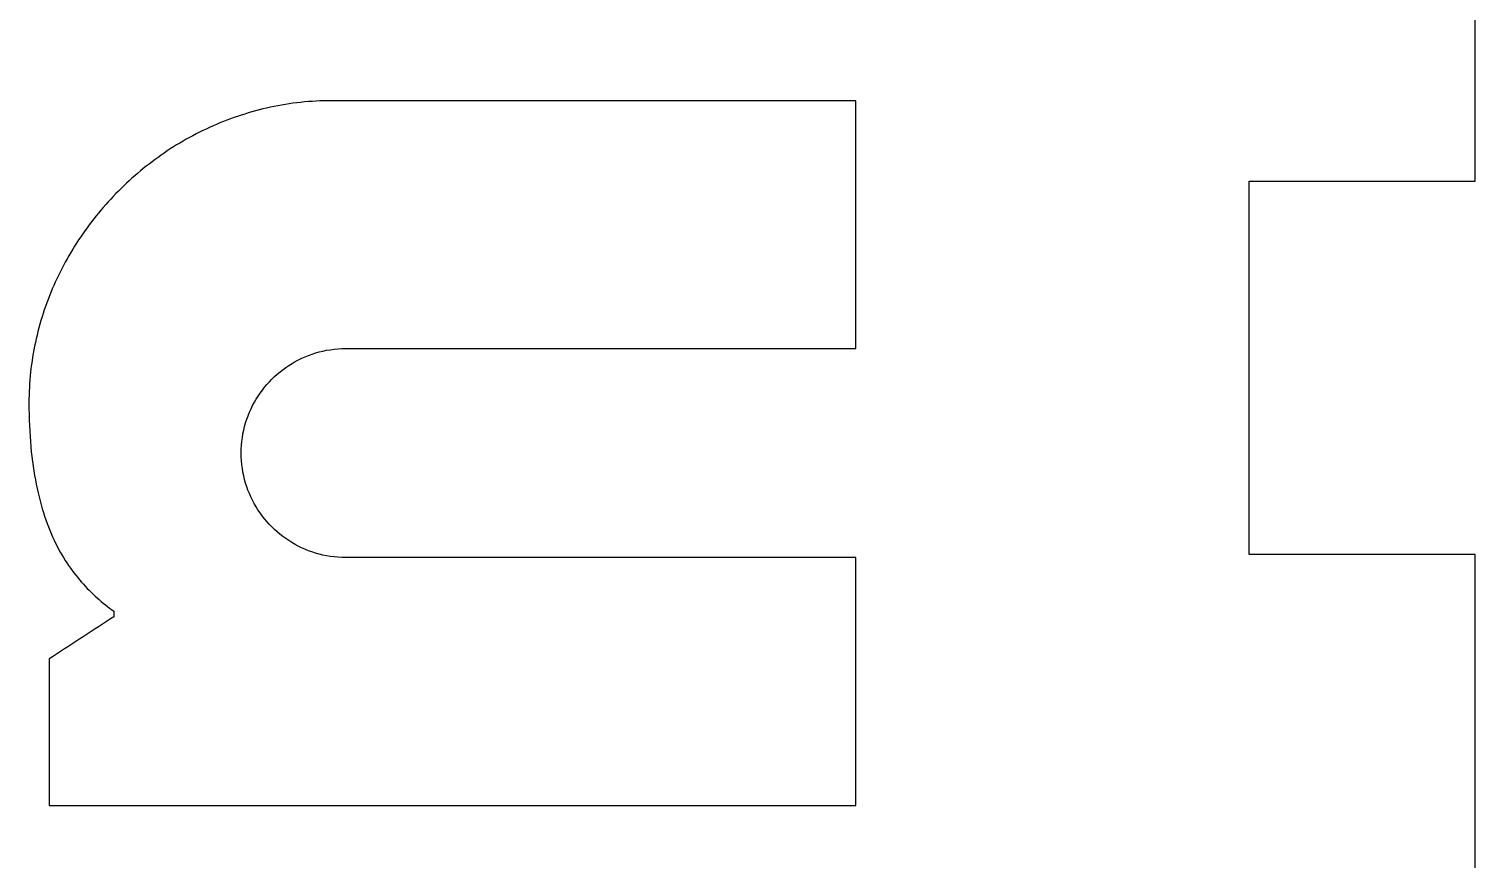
# Model space of a CAD drawing. Extents: x 10 to 860, y -140 to 140.
# Drawn here: x 31.59 to 70, y 66.35 to 88.41 of the extents above; entities that cross this region are included whole.
import ezdxf

# ---------------------------------------------------------------- set-up
doc = ezdxf.new("R2010")
doc.units = 0

# ---------------------------------------------------------------- blocks, each defined once
blk = doc.blocks.new('SHAPE2DVIEW004')
at = {"layer": 'Views', "color": 0}
for p, q in [((70, 84.37), (70, 94.296)), ((64, 74.444), (64, 84.37)), ((64, 84.37), (70, 84.37)), ((70, 74.444), (64, 74.444)), ((70, 64.519), (70, 74.444))]:
    blk.add_line(p, q, dxfattribs=at)
blk = doc.blocks.new('SHAPE2DVIEW006')
at = {"layer": 'Views', "color": 0}
for points in [[(39.63, 86.505), (39.526, 86.505), (39.422, 86.503), (39.318, 86.499), (39.215, 86.494), (39.112, 86.488), (39.009, 86.48), (38.907, 86.471), (38.805, 86.461), (38.703, 86.449), (38.601, 86.437), (38.5, 86.422), (38.4, 86.407), (38.299, 86.39), (38.199, 86.372), (38.1, 86.352), (38.001, 86.332), (37.902, 86.31), (37.804, 86.286), (37.706, 86.262), (37.609, 86.236), (37.512, 86.209), (37.415, 86.181), (37.319, 86.152), (37.224, 86.122), (37.129, 86.09), (37.034, 86.057), (36.94, 86.023), (36.847, 85.988), (36.754, 85.952), (36.661, 85.914), (36.569, 85.876), (36.478, 85.836), (36.387, 85.795), (36.297, 85.753), (36.207, 85.71), (36.118, 85.666), (36.029, 85.621), (35.941, 85.575), (35.854, 85.528), (35.767, 85.48), (35.681, 85.431), (35.596, 85.38), (35.511, 85.329), (35.427, 85.277), (35.343, 85.223), (35.261, 85.169), (35.179, 85.114), (35.097, 85.058), (35.016, 85), (34.936, 84.942), (34.857, 84.883), (34.778, 84.823), (34.701, 84.762), (34.623, 84.701), (34.547, 84.638), (34.471, 84.574), (34.397, 84.51), (34.323, 84.444), (34.249, 84.378), (34.177, 84.311), (34.105, 84.243), (34.034, 84.175), (33.964, 84.105), (33.895, 84.035), (33.826, 83.964), (33.759, 83.892), (33.692, 83.819), (33.626, 83.745), (33.561, 83.671), (33.497, 83.596), (33.434, 83.52), (33.372, 83.444), (33.311, 83.366), (33.25, 83.288), (33.191, 83.21), (33.132, 83.13), (33.074, 83.05), (33.018, 82.97), (32.962, 82.888), (32.907, 82.806), (32.853, 82.723), (32.8, 82.64), (32.749, 82.556), (32.698, 82.471), (32.648, 82.386), (32.599, 82.3), (32.551, 82.214), (32.505, 82.127), (32.459, 82.039), (32.414, 81.951), (32.371, 81.862), (32.328, 81.773), (32.287, 81.683), (32.247, 81.593), (32.208, 81.502), (32.17, 81.411), (32.133, 81.319), (32.097, 81.226), (32.062, 81.134), (32.029, 81.04), (31.996, 80.946), (31.965, 80.852), (31.935, 80.758), (31.906, 80.662), (31.878, 80.567), (31.852, 80.471), (31.827, 80.375), (31.802, 80.278), (31.78, 80.181), (31.758, 80.083), (31.738, 79.985), (31.719, 79.887), (31.701, 79.788), (31.684, 79.689), (31.669, 79.59), (31.655, 79.491), (31.642, 79.391), (31.631, 79.29), (31.62, 79.19), (31.612, 79.089), (31.604, 78.988), (31.598, 78.887), (31.593, 78.785), (31.59, 78.683), (31.588, 78.581), (31.587, 78.479)], [(39.63, 86.505), (39.526, 86.505), (39.422, 86.503), (39.318, 86.499), (39.215, 86.494), (39.112, 86.488), (39.009, 86.48), (38.907, 86.471), (38.805, 86.461), (38.703, 86.449), (38.601, 86.437), (38.5, 86.422), (38.4, 86.407), (38.299, 86.39), (38.199, 86.372), (38.1, 86.352), (38.001, 86.332), (37.902, 86.31), (37.804, 86.286), (37.706, 86.262), (37.609, 86.236), (37.512, 86.209), (37.415, 86.181), (37.319, 86.152), (37.224, 86.122), (37.129, 86.09), (37.034, 86.057), (36.94, 86.023), (36.847, 85.988), (36.754, 85.952), (36.661, 85.914), (36.569, 85.876), (36.478, 85.836), (36.387, 85.795), (36.297, 85.753), (36.207, 85.71), (36.118, 85.666), (36.029, 85.621), (35.941, 85.575), (35.854, 85.528), (35.767, 85.48), (35.681, 85.431), (35.596, 85.38), (35.511, 85.329), (35.427, 85.277), (35.343, 85.223), (35.261, 85.169), (35.179, 85.114), (35.097, 85.058), (35.016, 85), (34.936, 84.942), (34.857, 84.883), (34.778, 84.823), (34.701, 84.762), (34.623, 84.701), (34.547, 84.638), (34.471, 84.574), (34.397, 84.51), (34.323, 84.444), (34.249, 84.378), (34.177, 84.311), (34.105, 84.243), (34.034, 84.175), (33.964, 84.105), (33.895, 84.035), (33.826, 83.964), (33.759, 83.892), (33.692, 83.819), (33.626, 83.745), (33.561, 83.671), (33.497, 83.596), (33.434, 83.52), (33.372, 83.444), (33.311, 83.366), (33.25, 83.288), (33.191, 83.21), (33.132, 83.13), (33.074, 83.05), (33.018, 82.97), (32.962, 82.888), (32.907, 82.806), (32.853, 82.723), (32.8, 82.64), (32.749, 82.556), (32.698, 82.471), (32.648, 82.386), (32.599, 82.3), (32.551, 82.214), (32.505, 82.127), (32.459, 82.039), (32.414, 81.951), (32.371, 81.862), (32.328, 81.773), (32.287, 81.683), (32.247, 81.593), (32.208, 81.502), (32.17, 81.411), (32.133, 81.319), (32.097, 81.226), (32.062, 81.134), (32.029, 81.04), (31.996, 80.946), (31.965, 80.852), (31.935, 80.758), (31.906, 80.662), (31.878, 80.567), (31.852, 80.471), (31.827, 80.375), (31.802, 80.278), (31.78, 80.181), (31.758, 80.083), (31.738, 79.985), (31.719, 79.887), (31.701, 79.788), (31.684, 79.689), (31.669, 79.59), (31.655, 79.491), (31.642, 79.391), (31.631, 79.29), (31.62, 79.19), (31.612, 79.089), (31.604, 78.988), (31.598, 78.887), (31.593, 78.785), (31.59, 78.683), (31.588, 78.581), (31.587, 78.479)], [(53.55, 86.505), (53.45, 86.505), (53.351, 86.505), (53.251, 86.505), (53.152, 86.505), (53.052, 86.505), (52.953, 86.505), (52.854, 86.505), (52.754, 86.505), (52.655, 86.505), (52.555, 86.505), (52.456, 86.505), (52.357, 86.505), (52.257, 86.505), (52.158, 86.505), (52.058, 86.505), (51.959, 86.505), (51.859, 86.505), (51.76, 86.505), (51.661, 86.505), (51.561, 86.505), (51.462, 86.505), (51.362, 86.505), (51.263, 86.505), (51.163, 86.505), (51.064, 86.505), (50.965, 86.505), (50.865, 86.505), (50.766, 86.505), (50.666, 86.505), (50.567, 86.505), (50.467, 86.505), (50.368, 86.505), (50.269, 86.505), (50.169, 86.505), (50.07, 86.505), (49.97, 86.505), (49.871, 86.505), (49.772, 86.505), (49.672, 86.505), (49.573, 86.505), (49.473, 86.505), (49.374, 86.505), (49.274, 86.505), (49.175, 86.505), (49.076, 86.505), (48.976, 86.505), (48.877, 86.505), (48.777, 86.505), (48.678, 86.505), (48.578, 86.505), (48.479, 86.505), (48.38, 86.505), (48.28, 86.505), (48.181, 86.505), (48.081, 86.505), (47.982, 86.505), (47.882, 86.505), (47.783, 86.505), (47.684, 86.505), (47.584, 86.505), (47.485, 86.505), (47.385, 86.505), (47.286, 86.505), (47.187, 86.505), (47.087, 86.505), (46.988, 86.505), (46.888, 86.505), (46.789, 86.505), (46.689, 86.505), (46.59, 86.505), (46.491, 86.505), (46.391, 86.505), (46.292, 86.505), (46.192, 86.505), (46.093, 86.505), (45.993, 86.505), (45.894, 86.505), (45.795, 86.505), (45.695, 86.505), (45.596, 86.505), (45.496, 86.505), (45.397, 86.505), (45.298, 86.505), (45.198, 86.505), (45.099, 86.505), (44.999, 86.505), (44.9, 86.505), (44.8, 86.505), (44.701, 86.505), (44.602, 86.505), (44.502, 86.505), (44.403, 86.505), (44.303, 86.505), (44.204, 86.505), (44.104, 86.505), (44.005, 86.505), (43.906, 86.505), (43.806, 86.505), (43.707, 86.505), (43.607, 86.505), (43.508, 86.505), (43.408, 86.505), (43.309, 86.505), (43.21, 86.505), (43.11, 86.505), (43.011, 86.505), (42.911, 86.505), (42.812, 86.505), (42.713, 86.505), (42.613, 86.505), (42.514, 86.505), (42.414, 86.505), (42.315, 86.505), (42.215, 86.505), (42.116, 86.505), (42.017, 86.505), (41.917, 86.505), (41.818, 86.505), (41.718, 86.505), (41.619, 86.505), (41.519, 86.505), (41.42, 86.505), (41.321, 86.505), (41.221, 86.505), (41.122, 86.505), (41.022, 86.505), (40.923, 86.505), (40.823, 86.505), (40.724, 86.505), (40.625, 86.505), (40.525, 86.505), (40.426, 86.505), (40.326, 86.505), (40.227, 86.505), (40.128, 86.505), (40.028, 86.505), (39.929, 86.505), (39.829, 86.505), (39.73, 86.505), (39.63, 86.505)], [(53.55, 86.505), (53.45, 86.505), (53.351, 86.505), (53.251, 86.505), (53.152, 86.505), (53.052, 86.505), (52.953, 86.505), (52.854, 86.505), (52.754, 86.505), (52.655, 86.505), (52.555, 86.505), (52.456, 86.505), (52.357, 86.505), (52.257, 86.505), (52.158, 86.505), (52.058, 86.505), (51.959, 86.505), (51.859, 86.505), (51.76, 86.505), (51.661, 86.505), (51.561, 86.505), (51.462, 86.505), (51.362, 86.505), (51.263, 86.505), (51.163, 86.505), (51.064, 86.505), (50.965, 86.505), (50.865, 86.505), (50.766, 86.505), (50.666, 86.505), (50.567, 86.505), (50.467, 86.505), (50.368, 86.505), (50.269, 86.505), (50.169, 86.505), (50.07, 86.505), (49.97, 86.505), (49.871, 86.505), (49.772, 86.505), (49.672, 86.505), (49.573, 86.505), (49.473, 86.505), (49.374, 86.505), (49.274, 86.505), (49.175, 86.505), (49.076, 86.505), (48.976, 86.505), (48.877, 86.505), (48.777, 86.505), (48.678, 86.505), (48.578, 86.505), (48.479, 86.505), (48.38, 86.505), (48.28, 86.505), (48.181, 86.505), (48.081, 86.505), (47.982, 86.505), (47.882, 86.505), (47.783, 86.505), (47.684, 86.505), (47.584, 86.505), (47.485, 86.505), (47.385, 86.505), (47.286, 86.505), (47.187, 86.505), (47.087, 86.505), (46.988, 86.505), (46.888, 86.505), (46.789, 86.505), (46.689, 86.505), (46.59, 86.505), (46.491, 86.505), (46.391, 86.505), (46.292, 86.505), (46.192, 86.505), (46.093, 86.505), (45.993, 86.505), (45.894, 86.505), (45.795, 86.505), (45.695, 86.505), (45.596, 86.505), (45.496, 86.505), (45.397, 86.505), (45.298, 86.505), (45.198, 86.505), (45.099, 86.505), (44.999, 86.505), (44.9, 86.505), (44.8, 86.505), (44.701, 86.505), (44.602, 86.505), (44.502, 86.505), (44.403, 86.505), (44.303, 86.505), (44.204, 86.505), (44.104, 86.505), (44.005, 86.505), (43.906, 86.505), (43.806, 86.505), (43.707, 86.505), (43.607, 86.505), (43.508, 86.505), (43.408, 86.505), (43.309, 86.505), (43.21, 86.505), (43.11, 86.505), (43.011, 86.505), (42.911, 86.505), (42.812, 86.505), (42.713, 86.505), (42.613, 86.505), (42.514, 86.505), (42.414, 86.505), (42.315, 86.505), (42.215, 86.505), (42.116, 86.505), (42.017, 86.505), (41.917, 86.505), (41.818, 86.505), (41.718, 86.505), (41.619, 86.505), (41.519, 86.505), (41.42, 86.505), (41.321, 86.505), (41.221, 86.505), (41.122, 86.505), (41.022, 86.505), (40.923, 86.505), (40.823, 86.505), (40.724, 86.505), (40.625, 86.505), (40.525, 86.505), (40.426, 86.505), (40.326, 86.505), (40.227, 86.505), (40.128, 86.505), (40.028, 86.505), (39.929, 86.505), (39.829, 86.505), (39.73, 86.505), (39.63, 86.505)], [(53.55, 79.918), (53.55, 80.018), (53.55, 80.118), (53.55, 80.218), (53.55, 80.317), (53.55, 80.417), (53.55, 80.517), (53.55, 80.617), (53.55, 80.717), (53.55, 80.817), (53.55, 80.916), (53.55, 81.016), (53.55, 81.116), (53.55, 81.216), (53.55, 81.316), (53.55, 81.415), (53.55, 81.515), (53.55, 81.615), (53.55, 81.715), (53.55, 81.815), (53.55, 81.914), (53.55, 82.014), (53.55, 82.114), (53.55, 82.214), (53.55, 82.314), (53.55, 82.413), (53.55, 82.513), (53.55, 82.613), (53.55, 82.713), (53.55, 82.813), (53.55, 82.912), (53.55, 83.012), (53.55, 83.112), (53.55, 83.212), (53.55, 83.312), (53.55, 83.411), (53.55, 83.511), (53.55, 83.611), (53.55, 83.711), (53.55, 83.811), (53.55, 83.91), (53.55, 84.01), (53.55, 84.11), (53.55, 84.21), (53.55, 84.31), (53.55, 84.409), (53.55, 84.509), (53.55, 84.609), (53.55, 84.709), (53.55, 84.809), (53.55, 84.908), (53.55, 85.008), (53.55, 85.108), (53.55, 85.208), (53.55, 85.308), (53.55, 85.407), (53.55, 85.507), (53.55, 85.607), (53.55, 85.707), (53.55, 85.807), (53.55, 85.907), (53.55, 86.006), (53.55, 86.106), (53.55, 86.206), (53.55, 86.306), (53.55, 86.406), (53.55, 86.505)], [(53.55, 79.918), (53.55, 80.018), (53.55, 80.118), (53.55, 80.218), (53.55, 80.317), (53.55, 80.417), (53.55, 80.517), (53.55, 80.617), (53.55, 80.717), (53.55, 80.817), (53.55, 80.916), (53.55, 81.016), (53.55, 81.116), (53.55, 81.216), (53.55, 81.316), (53.55, 81.415), (53.55, 81.515), (53.55, 81.615), (53.55, 81.715), (53.55, 81.815), (53.55, 81.914), (53.55, 82.014), (53.55, 82.114), (53.55, 82.214), (53.55, 82.314), (53.55, 82.413), (53.55, 82.513), (53.55, 82.613), (53.55, 82.713), (53.55, 82.813), (53.55, 82.912), (53.55, 83.012), (53.55, 83.112), (53.55, 83.212), (53.55, 83.312), (53.55, 83.411), (53.55, 83.511), (53.55, 83.611), (53.55, 83.711), (53.55, 83.811), (53.55, 83.91), (53.55, 84.01), (53.55, 84.11), (53.55, 84.21), (53.55, 84.31), (53.55, 84.409), (53.55, 84.509), (53.55, 84.609), (53.55, 84.709), (53.55, 84.809), (53.55, 84.908), (53.55, 85.008), (53.55, 85.108), (53.55, 85.208), (53.55, 85.308), (53.55, 85.407), (53.55, 85.507), (53.55, 85.607), (53.55, 85.707), (53.55, 85.807), (53.55, 85.907), (53.55, 86.006), (53.55, 86.106), (53.55, 86.206), (53.55, 86.306), (53.55, 86.406), (53.55, 86.505)], [(37.226, 77.141), (37.228, 77.246), (37.234, 77.349), (37.243, 77.452), (37.256, 77.553), (37.273, 77.653), (37.293, 77.752), (37.317, 77.85), (37.344, 77.946), (37.375, 78.041), (37.409, 78.134), (37.445, 78.225), (37.486, 78.315), (37.529, 78.403), (37.575, 78.49), (37.624, 78.574), (37.676, 78.657), (37.73, 78.737), (37.788, 78.816), (37.848, 78.892), (37.91, 78.966), (37.975, 79.038), (38.043, 79.108), (38.113, 79.175), (38.185, 79.24), (38.259, 79.302), (38.336, 79.361), (38.414, 79.418), (38.495, 79.473), (38.578, 79.524), (38.662, 79.573), (38.748, 79.619), (38.836, 79.661), (38.926, 79.701), (39.017, 79.738), (39.11, 79.771), (39.204, 79.801), (39.3, 79.828), (39.397, 79.852), (39.495, 79.872), (39.595, 79.888), (39.695, 79.901), (39.797, 79.911), (39.899, 79.916), (40.003, 79.918)], [(37.226, 77.141), (37.228, 77.246), (37.234, 77.349), (37.243, 77.452), (37.256, 77.553), (37.273, 77.653), (37.293, 77.752), (37.317, 77.85), (37.344, 77.946), (37.375, 78.041), (37.409, 78.134), (37.445, 78.225), (37.486, 78.315), (37.529, 78.403), (37.575, 78.49), (37.624, 78.574), (37.676, 78.657), (37.73, 78.737), (37.788, 78.816), (37.848, 78.892), (37.91, 78.966), (37.975, 79.038), (38.043, 79.108), (38.113, 79.175), (38.185, 79.24), (38.259, 79.302), (38.336, 79.361), (38.414, 79.418), (38.495, 79.473), (38.578, 79.524), (38.662, 79.573), (38.748, 79.619), (38.836, 79.661), (38.926, 79.701), (39.017, 79.738), (39.11, 79.771), (39.204, 79.801), (39.3, 79.828), (39.397, 79.852), (39.495, 79.872), (39.595, 79.888), (39.695, 79.901), (39.797, 79.911), (39.899, 79.916), (40.003, 79.918)], [(40.003, 79.918), (40.103, 79.918), (40.202, 79.918), (40.302, 79.918), (40.401, 79.918), (40.501, 79.918), (40.601, 79.918), (40.7, 79.918), (40.8, 79.918), (40.899, 79.918), (40.999, 79.918), (41.099, 79.918), (41.198, 79.918), (41.298, 79.918), (41.397, 79.918), (41.497, 79.918), (41.597, 79.918), (41.696, 79.918), (41.796, 79.918), (41.895, 79.918), (41.995, 79.918), (42.095, 79.918), (42.194, 79.918), (42.294, 79.918), (42.394, 79.918), (42.493, 79.918), (42.593, 79.918), (42.692, 79.918), (42.792, 79.918), (42.892, 79.918), (42.991, 79.918), (43.091, 79.918), (43.19, 79.918), (43.29, 79.918), (43.39, 79.918), (43.489, 79.918), (43.589, 79.918), (43.688, 79.918), (43.788, 79.918), (43.888, 79.918), (43.987, 79.918), (44.087, 79.918), (44.186, 79.918), (44.286, 79.918), (44.386, 79.918), (44.485, 79.918), (44.585, 79.918), (44.685, 79.918), (44.784, 79.918), (44.884, 79.918), (44.983, 79.918), (45.083, 79.918), (45.183, 79.918), (45.282, 79.918), (45.382, 79.918), (45.481, 79.918), (45.581, 79.918), (45.681, 79.918), (45.78, 79.918), (45.88, 79.918), (45.979, 79.918), (46.079, 79.918), (46.179, 79.918), (46.278, 79.918), (46.378, 79.918), (46.477, 79.918), (46.577, 79.918), (46.677, 79.918), (46.776, 79.918), (46.876, 79.918), (46.975, 79.918), (47.075, 79.918), (47.175, 79.918), (47.274, 79.918), (47.374, 79.918), (47.474, 79.918), (47.573, 79.918), (47.673, 79.918), (47.772, 79.918), (47.872, 79.918), (47.972, 79.918), (48.071, 79.918), (48.171, 79.918), (48.27, 79.918), (48.37, 79.918), (48.47, 79.918), (48.569, 79.918), (48.669, 79.918), (48.768, 79.918), (48.868, 79.918), (48.968, 79.918), (49.067, 79.918), (49.167, 79.918), (49.266, 79.918), (49.366, 79.918), (49.466, 79.918), (49.565, 79.918), (49.665, 79.918), (49.765, 79.918), (49.864, 79.918), (49.964, 79.918), (50.063, 79.918), (50.163, 79.918), (50.263, 79.918), (50.362, 79.918), (50.462, 79.918), (50.561, 79.918), (50.661, 79.918), (50.761, 79.918), (50.86, 79.918), (50.96, 79.918), (51.059, 79.918), (51.159, 79.918), (51.259, 79.918), (51.358, 79.918), (51.458, 79.918), (51.557, 79.918), (51.657, 79.918), (51.757, 79.918), (51.856, 79.918), (51.956, 79.918), (52.055, 79.918), (52.155, 79.918), (52.255, 79.918), (52.354, 79.918), (52.454, 79.918), (52.554, 79.918), (52.653, 79.918), (52.753, 79.918), (52.852, 79.918), (52.952, 79.918), (53.052, 79.918), (53.151, 79.918), (53.251, 79.918), (53.35, 79.918), (53.45, 79.918), (53.55, 79.918)], [(40.003, 79.918), (40.103, 79.918), (40.202, 79.918), (40.302, 79.918), (40.401, 79.918), (40.501, 79.918), (40.601, 79.918), (40.7, 79.918), (40.8, 79.918), (40.899, 79.918), (40.999, 79.918), (41.099, 79.918), (41.198, 79.918), (41.298, 79.918), (41.397, 79.918), (41.497, 79.918), (41.597, 79.918), (41.696, 79.918), (41.796, 79.918), (41.895, 79.918), (41.995, 79.918), (42.095, 79.918), (42.194, 79.918), (42.294, 79.918), (42.394, 79.918), (42.493, 79.918), (42.593, 79.918), (42.692, 79.918), (42.792, 79.918), (42.892, 79.918), (42.991, 79.918), (43.091, 79.918), (43.19, 79.918), (43.29, 79.918), (43.39, 79.918), (43.489, 79.918), (43.589, 79.918), (43.688, 79.918), (43.788, 79.918), (43.888, 79.918), (43.987, 79.918), (44.087, 79.918), (44.186, 79.918), (44.286, 79.918), (44.386, 79.918), (44.485, 79.918), (44.585, 79.918), (44.685, 79.918), (44.784, 79.918), (44.884, 79.918), (44.983, 79.918), (45.083, 79.918), (45.183, 79.918), (45.282, 79.918), (45.382, 79.918), (45.481, 79.918), (45.581, 79.918), (45.681, 79.918), (45.78, 79.918), (45.88, 79.918), (45.979, 79.918), (46.079, 79.918), (46.179, 79.918), (46.278, 79.918), (46.378, 79.918), (46.477, 79.918), (46.577, 79.918), (46.677, 79.918), (46.776, 79.918), (46.876, 79.918), (46.975, 79.918), (47.075, 79.918), (47.175, 79.918), (47.274, 79.918), (47.374, 79.918), (47.474, 79.918), (47.573, 79.918), (47.673, 79.918), (47.772, 79.918), (47.872, 79.918), (47.972, 79.918), (48.071, 79.918), (48.171, 79.918), (48.27, 79.918), (48.37, 79.918), (48.47, 79.918), (48.569, 79.918), (48.669, 79.918), (48.768, 79.918), (48.868, 79.918), (48.968, 79.918), (49.067, 79.918), (49.167, 79.918), (49.266, 79.918), (49.366, 79.918), (49.466, 79.918), (49.565, 79.918), (49.665, 79.918), (49.765, 79.918), (49.864, 79.918), (49.964, 79.918), (50.063, 79.918), (50.163, 79.918), (50.263, 79.918), (50.362, 79.918), (50.462, 79.918), (50.561, 79.918), (50.661, 79.918), (50.761, 79.918), (50.86, 79.918), (50.96, 79.918), (51.059, 79.918), (51.159, 79.918), (51.259, 79.918), (51.358, 79.918), (51.458, 79.918), (51.557, 79.918), (51.657, 79.918), (51.757, 79.918), (51.856, 79.918), (51.956, 79.918), (52.055, 79.918), (52.155, 79.918), (52.255, 79.918), (52.354, 79.918), (52.454, 79.918), (52.554, 79.918), (52.653, 79.918), (52.753, 79.918), (52.852, 79.918), (52.952, 79.918), (53.052, 79.918), (53.151, 79.918), (53.251, 79.918), (53.35, 79.918), (53.45, 79.918), (53.55, 79.918)], [(31.587, 78.479), (31.588, 78.323), (31.59, 78.17), (31.594, 78.02), (31.6, 77.873), (31.607, 77.728), (31.616, 77.586), (31.626, 77.447), (31.637, 77.311), (31.651, 77.177), (31.665, 77.046), (31.681, 76.917), (31.698, 76.791), (31.717, 76.667), (31.737, 76.546), (31.758, 76.427), (31.78, 76.311), (31.804, 76.197), (31.829, 76.085), (31.855, 75.976), (31.883, 75.869), (31.911, 75.764), (31.941, 75.661), (31.972, 75.561), (32.004, 75.462), (32.037, 75.366), (32.071, 75.272), (32.106, 75.18), (32.142, 75.09), (32.179, 75.002), (32.216, 74.915), (32.255, 74.831), (32.295, 74.749), (32.336, 74.668), (32.377, 74.589), (32.419, 74.512), (32.462, 74.437), (32.506, 74.363), (32.551, 74.291), (32.596, 74.221), (32.642, 74.152), (32.689, 74.085), (32.736, 74.02), (32.784, 73.956), (32.833, 73.893), (32.882, 73.832), (32.931, 73.772), (32.982, 73.714), (33.033, 73.657), (33.084, 73.602), (33.135, 73.547), (33.188, 73.494), (33.24, 73.442), (33.293, 73.391), (33.347, 73.342), (33.4, 73.293), (33.454, 73.246), (33.509, 73.2), (33.563, 73.154), (33.618, 73.11), (33.673, 73.067), (33.728, 73.024), (33.784, 72.982), (33.839, 72.942)], [(31.587, 78.479), (31.588, 78.323), (31.59, 78.17), (31.594, 78.02), (31.6, 77.873), (31.607, 77.728), (31.616, 77.586), (31.626, 77.447), (31.637, 77.311), (31.651, 77.177), (31.665, 77.046), (31.681, 76.917), (31.698, 76.791), (31.717, 76.667), (31.737, 76.546), (31.758, 76.427), (31.78, 76.311), (31.804, 76.197), (31.829, 76.085), (31.855, 75.976), (31.883, 75.869), (31.911, 75.764), (31.941, 75.661), (31.972, 75.561), (32.004, 75.462), (32.037, 75.366), (32.071, 75.272), (32.106, 75.18), (32.142, 75.09), (32.179, 75.002), (32.216, 74.915), (32.255, 74.831), (32.295, 74.749), (32.336, 74.668), (32.377, 74.589), (32.419, 74.512), (32.462, 74.437), (32.506, 74.363), (32.551, 74.291), (32.596, 74.221), (32.642, 74.152), (32.689, 74.085), (32.736, 74.02), (32.784, 73.956), (32.833, 73.893), (32.882, 73.832), (32.931, 73.772), (32.982, 73.714), (33.033, 73.657), (33.084, 73.602), (33.135, 73.547), (33.188, 73.494), (33.24, 73.442), (33.293, 73.391), (33.347, 73.342), (33.4, 73.293), (33.454, 73.246), (33.509, 73.2), (33.563, 73.154), (33.618, 73.11), (33.673, 73.067), (33.728, 73.024), (33.784, 72.982), (33.839, 72.942)], [(40.003, 74.364), (39.898, 74.366), (39.795, 74.372), (39.692, 74.381), (39.591, 74.394), (39.491, 74.411), (39.392, 74.432), (39.294, 74.455), (39.198, 74.483), (39.104, 74.513), (39.01, 74.547), (38.919, 74.584), (38.829, 74.624), (38.741, 74.667), (38.655, 74.713), (38.57, 74.762), (38.488, 74.814), (38.407, 74.869), (38.329, 74.926), (38.252, 74.986), (38.178, 75.049), (38.106, 75.114), (38.037, 75.181), (37.969, 75.251), (37.905, 75.323), (37.842, 75.398), (37.783, 75.474), (37.726, 75.553), (37.671, 75.633), (37.62, 75.716), (37.571, 75.8), (37.526, 75.887), (37.483, 75.975), (37.443, 76.064), (37.406, 76.156), (37.373, 76.248), (37.343, 76.343), (37.316, 76.438), (37.292, 76.535), (37.272, 76.634), (37.256, 76.733), (37.243, 76.834), (37.233, 76.935), (37.228, 77.038), (37.226, 77.141)], [(40.003, 74.364), (39.898, 74.366), (39.795, 74.372), (39.692, 74.381), (39.591, 74.394), (39.491, 74.411), (39.392, 74.432), (39.294, 74.455), (39.198, 74.483), (39.104, 74.513), (39.01, 74.547), (38.919, 74.584), (38.829, 74.624), (38.741, 74.667), (38.655, 74.713), (38.57, 74.762), (38.488, 74.814), (38.407, 74.869), (38.329, 74.926), (38.252, 74.986), (38.178, 75.049), (38.106, 75.114), (38.037, 75.181), (37.969, 75.251), (37.905, 75.323), (37.842, 75.398), (37.783, 75.474), (37.726, 75.553), (37.671, 75.633), (37.62, 75.716), (37.571, 75.8), (37.526, 75.887), (37.483, 75.975), (37.443, 76.064), (37.406, 76.156), (37.373, 76.248), (37.343, 76.343), (37.316, 76.438), (37.292, 76.535), (37.272, 76.634), (37.256, 76.733), (37.243, 76.834), (37.233, 76.935), (37.228, 77.038), (37.226, 77.141)], [(53.55, 74.364), (53.45, 74.364), (53.35, 74.364), (53.251, 74.364), (53.151, 74.364), (53.052, 74.364), (52.952, 74.364), (52.852, 74.364), (52.753, 74.364), (52.653, 74.364), (52.554, 74.364), (52.454, 74.364), (52.354, 74.364), (52.255, 74.364), (52.155, 74.364), (52.055, 74.364), (51.956, 74.364), (51.856, 74.364), (51.757, 74.364), (51.657, 74.364), (51.557, 74.364), (51.458, 74.364), (51.358, 74.364), (51.259, 74.364), (51.159, 74.364), (51.059, 74.364), (50.96, 74.364), (50.86, 74.364), (50.761, 74.364), (50.661, 74.364), (50.561, 74.364), (50.462, 74.364), (50.362, 74.364), (50.263, 74.364), (50.163, 74.364), (50.063, 74.364), (49.964, 74.364), (49.864, 74.364), (49.765, 74.364), (49.665, 74.364), (49.565, 74.364), (49.466, 74.364), (49.366, 74.364), (49.266, 74.364), (49.167, 74.364), (49.067, 74.364), (48.968, 74.364), (48.868, 74.364), (48.768, 74.364), (48.669, 74.364), (48.569, 74.364), (48.47, 74.364), (48.37, 74.364), (48.27, 74.364), (48.171, 74.364), (48.071, 74.364), (47.972, 74.364), (47.872, 74.364), (47.772, 74.364), (47.673, 74.364), (47.573, 74.364), (47.474, 74.364), (47.374, 74.364), (47.274, 74.364), (47.175, 74.364), (47.075, 74.364), (46.975, 74.364), (46.876, 74.364), (46.776, 74.364), (46.677, 74.364), (46.577, 74.364), (46.477, 74.364), (46.378, 74.364), (46.278, 74.364), (46.179, 74.364), (46.079, 74.364), (45.979, 74.364), (45.88, 74.364), (45.78, 74.364), (45.681, 74.364), (45.581, 74.364), (45.481, 74.364), (45.382, 74.364), (45.282, 74.364), (45.183, 74.364), (45.083, 74.364), (44.983, 74.364), (44.884, 74.364), (44.784, 74.364), (44.685, 74.364), (44.585, 74.364), (44.485, 74.364), (44.386, 74.364), (44.286, 74.364), (44.186, 74.364), (44.087, 74.364), (43.987, 74.364), (43.888, 74.364), (43.788, 74.364), (43.688, 74.364), (43.589, 74.364), (43.489, 74.364), (43.39, 74.364), (43.29, 74.364), (43.19, 74.364), (43.091, 74.364), (42.991, 74.364), (42.892, 74.364), (42.792, 74.364), (42.692, 74.364), (42.593, 74.364), (42.493, 74.364), (42.394, 74.364), (42.294, 74.364), (42.194, 74.364), (42.095, 74.364), (41.995, 74.364), (41.895, 74.364), (41.796, 74.364), (41.696, 74.364), (41.597, 74.364), (41.497, 74.364), (41.397, 74.364), (41.298, 74.364), (41.198, 74.364), (41.099, 74.364), (40.999, 74.364), (40.899, 74.364), (40.8, 74.364), (40.7, 74.364), (40.601, 74.364), (40.501, 74.364), (40.401, 74.364), (40.302, 74.364), (40.202, 74.364), (40.103, 74.364), (40.003, 74.364)], [(53.55, 74.364), (53.45, 74.364), (53.35, 74.364), (53.251, 74.364), (53.151, 74.364), (53.052, 74.364), (52.952, 74.364), (52.852, 74.364), (52.753, 74.364), (52.653, 74.364), (52.554, 74.364), (52.454, 74.364), (52.354, 74.364), (52.255, 74.364), (52.155, 74.364), (52.055, 74.364), (51.956, 74.364), (51.856, 74.364), (51.757, 74.364), (51.657, 74.364), (51.557, 74.364), (51.458, 74.364), (51.358, 74.364), (51.259, 74.364), (51.159, 74.364), (51.059, 74.364), (50.96, 74.364), (50.86, 74.364), (50.761, 74.364), (50.661, 74.364), (50.561, 74.364), (50.462, 74.364), (50.362, 74.364), (50.263, 74.364), (50.163, 74.364), (50.063, 74.364), (49.964, 74.364), (49.864, 74.364), (49.765, 74.364), (49.665, 74.364), (49.565, 74.364), (49.466, 74.364), (49.366, 74.364), (49.266, 74.364), (49.167, 74.364), (49.067, 74.364), (48.968, 74.364), (48.868, 74.364), (48.768, 74.364), (48.669, 74.364), (48.569, 74.364), (48.47, 74.364), (48.37, 74.364), (48.27, 74.364), (48.171, 74.364), (48.071, 74.364), (47.972, 74.364), (47.872, 74.364), (47.772, 74.364), (47.673, 74.364), (47.573, 74.364), (47.474, 74.364), (47.374, 74.364), (47.274, 74.364), (47.175, 74.364), (47.075, 74.364), (46.975, 74.364), (46.876, 74.364), (46.776, 74.364), (46.677, 74.364), (46.577, 74.364), (46.477, 74.364), (46.378, 74.364), (46.278, 74.364), (46.179, 74.364), (46.079, 74.364), (45.979, 74.364), (45.88, 74.364), (45.78, 74.364), (45.681, 74.364), (45.581, 74.364), (45.481, 74.364), (45.382, 74.364), (45.282, 74.364), (45.183, 74.364), (45.083, 74.364), (44.983, 74.364), (44.884, 74.364), (44.784, 74.364), (44.685, 74.364), (44.585, 74.364), (44.485, 74.364), (44.386, 74.364), (44.286, 74.364), (44.186, 74.364), (44.087, 74.364), (43.987, 74.364), (43.888, 74.364), (43.788, 74.364), (43.688, 74.364), (43.589, 74.364), (43.489, 74.364), (43.39, 74.364), (43.29, 74.364), (43.19, 74.364), (43.091, 74.364), (42.991, 74.364), (42.892, 74.364), (42.792, 74.364), (42.692, 74.364), (42.593, 74.364), (42.493, 74.364), (42.394, 74.364), (42.294, 74.364), (42.194, 74.364), (42.095, 74.364), (41.995, 74.364), (41.895, 74.364), (41.796, 74.364), (41.696, 74.364), (41.597, 74.364), (41.497, 74.364), (41.397, 74.364), (41.298, 74.364), (41.198, 74.364), (41.099, 74.364), (40.999, 74.364), (40.899, 74.364), (40.8, 74.364), (40.7, 74.364), (40.601, 74.364), (40.501, 74.364), (40.401, 74.364), (40.302, 74.364), (40.202, 74.364), (40.103, 74.364), (40.003, 74.364)], [(53.55, 67.777), (53.55, 67.877), (53.55, 67.977), (53.55, 68.076), (53.55, 68.176), (53.55, 68.276), (53.55, 68.376), (53.55, 68.476), (53.55, 68.575), (53.55, 68.675), (53.55, 68.775), (53.55, 68.875), (53.55, 68.975), (53.55, 69.075), (53.55, 69.174), (53.55, 69.274), (53.55, 69.374), (53.55, 69.474), (53.55, 69.574), (53.55, 69.673), (53.55, 69.773), (53.55, 69.873), (53.55, 69.973), (53.55, 70.073), (53.55, 70.172), (53.55, 70.272), (53.55, 70.372), (53.55, 70.472), (53.55, 70.572), (53.55, 70.671), (53.55, 70.771), (53.55, 70.871), (53.55, 70.971), (53.55, 71.071), (53.55, 71.17), (53.55, 71.27), (53.55, 71.37), (53.55, 71.47), (53.55, 71.57), (53.55, 71.669), (53.55, 71.769), (53.55, 71.869), (53.55, 71.969), (53.55, 72.069), (53.55, 72.168), (53.55, 72.268), (53.55, 72.368), (53.55, 72.468), (53.55, 72.568), (53.55, 72.667), (53.55, 72.767), (53.55, 72.867), (53.55, 72.967), (53.55, 73.067), (53.55, 73.166), (53.55, 73.266), (53.55, 73.366), (53.55, 73.466), (53.55, 73.566), (53.55, 73.666), (53.55, 73.765), (53.55, 73.865), (53.55, 73.965), (53.55, 74.065), (53.55, 74.165), (53.55, 74.264), (53.55, 74.364)], [(53.55, 67.777), (53.55, 67.877), (53.55, 67.977), (53.55, 68.076), (53.55, 68.176), (53.55, 68.276), (53.55, 68.376), (53.55, 68.476), (53.55, 68.575), (53.55, 68.675), (53.55, 68.775), (53.55, 68.875), (53.55, 68.975), (53.55, 69.075), (53.55, 69.174), (53.55, 69.274), (53.55, 69.374), (53.55, 69.474), (53.55, 69.574), (53.55, 69.673), (53.55, 69.773), (53.55, 69.873), (53.55, 69.973), (53.55, 70.073), (53.55, 70.172), (53.55, 70.272), (53.55, 70.372), (53.55, 70.472), (53.55, 70.572), (53.55, 70.671), (53.55, 70.771), (53.55, 70.871), (53.55, 70.971), (53.55, 71.071), (53.55, 71.17), (53.55, 71.27), (53.55, 71.37), (53.55, 71.47), (53.55, 71.57), (53.55, 71.669), (53.55, 71.769), (53.55, 71.869), (53.55, 71.969), (53.55, 72.069), (53.55, 72.168), (53.55, 72.268), (53.55, 72.368), (53.55, 72.468), (53.55, 72.568), (53.55, 72.667), (53.55, 72.767), (53.55, 72.867), (53.55, 72.967), (53.55, 73.067), (53.55, 73.166), (53.55, 73.266), (53.55, 73.366), (53.55, 73.466), (53.55, 73.566), (53.55, 73.666), (53.55, 73.765), (53.55, 73.865), (53.55, 73.965), (53.55, 74.065), (53.55, 74.165), (53.55, 74.264), (53.55, 74.364)], [(33.839, 72.789), (33.758, 72.736), (33.676, 72.683), (33.595, 72.63), (33.513, 72.576), (33.432, 72.523), (33.351, 72.47), (33.269, 72.417), (33.188, 72.364), (33.106, 72.31), (33.025, 72.257), (32.943, 72.204), (32.862, 72.151), (32.78, 72.097), (32.699, 72.044), (32.618, 71.991), (32.536, 71.938), (32.455, 71.885), (32.373, 71.831), (32.292, 71.778), (32.21, 71.725), (32.129, 71.672)], [(33.839, 72.789), (33.758, 72.736), (33.676, 72.683), (33.595, 72.63), (33.513, 72.576), (33.432, 72.523), (33.351, 72.47), (33.269, 72.417), (33.188, 72.364), (33.106, 72.31), (33.025, 72.257), (32.943, 72.204), (32.862, 72.151), (32.78, 72.097), (32.699, 72.044), (32.618, 71.991), (32.536, 71.938), (32.455, 71.885), (32.373, 71.831), (32.292, 71.778), (32.21, 71.725), (32.129, 71.672)], [(33.839, 72.942), (33.839, 72.866), (33.839, 72.789)], [(33.839, 72.942), (33.839, 72.866), (33.839, 72.789)], [(32.129, 71.672), (32.129, 71.572), (32.129, 71.472), (32.129, 71.372), (32.129, 71.272), (32.129, 71.172), (32.129, 71.073), (32.129, 70.973), (32.129, 70.873), (32.129, 70.773), (32.129, 70.673), (32.129, 70.573), (32.129, 70.473), (32.129, 70.374), (32.129, 70.274), (32.129, 70.174), (32.129, 70.074), (32.129, 69.974), (32.129, 69.874), (32.129, 69.774), (32.129, 69.674), (32.129, 69.575), (32.129, 69.475), (32.129, 69.375), (32.129, 69.275), (32.129, 69.175), (32.129, 69.075), (32.129, 68.975), (32.129, 68.876), (32.129, 68.776), (32.129, 68.676), (32.129, 68.576), (32.129, 68.476), (32.129, 68.376), (32.129, 68.276), (32.129, 68.177), (32.129, 68.077), (32.129, 67.977), (32.129, 67.877), (32.129, 67.777)], [(32.129, 71.672), (32.129, 71.572), (32.129, 71.472), (32.129, 71.372), (32.129, 71.272), (32.129, 71.172), (32.129, 71.073), (32.129, 70.973), (32.129, 70.873), (32.129, 70.773), (32.129, 70.673), (32.129, 70.573), (32.129, 70.473), (32.129, 70.374), (32.129, 70.274), (32.129, 70.174), (32.129, 70.074), (32.129, 69.974), (32.129, 69.874), (32.129, 69.774), (32.129, 69.674), (32.129, 69.575), (32.129, 69.475), (32.129, 69.375), (32.129, 69.275), (32.129, 69.175), (32.129, 69.075), (32.129, 68.975), (32.129, 68.876), (32.129, 68.776), (32.129, 68.676), (32.129, 68.576), (32.129, 68.476), (32.129, 68.376), (32.129, 68.276), (32.129, 68.177), (32.129, 68.077), (32.129, 67.977), (32.129, 67.877), (32.129, 67.777)], [(32.129, 67.777), (32.229, 67.777), (32.328, 67.777), (32.428, 67.777), (32.527, 67.777), (32.627, 67.777), (32.727, 67.777), (32.826, 67.777), (32.926, 67.777), (33.026, 67.777), (33.125, 67.777), (33.225, 67.777), (33.325, 67.777), (33.424, 67.777), (33.524, 67.777), (33.623, 67.777), (33.723, 67.777), (33.823, 67.777), (33.922, 67.777), (34.022, 67.777), (34.122, 67.777), (34.221, 67.777), (34.321, 67.777), (34.42, 67.777), (34.52, 67.777), (34.62, 67.777), (34.719, 67.777), (34.819, 67.777), (34.919, 67.777), (35.018, 67.777), (35.118, 67.777), (35.217, 67.777), (35.317, 67.777), (35.417, 67.777), (35.516, 67.777), (35.616, 67.777), (35.716, 67.777), (35.815, 67.777), (35.915, 67.777), (36.015, 67.777), (36.114, 67.777), (36.214, 67.777), (36.313, 67.777), (36.413, 67.777), (36.513, 67.777), (36.612, 67.777), (36.712, 67.777), (36.812, 67.777), (36.911, 67.777), (37.011, 67.777), (37.11, 67.777), (37.21, 67.777), (37.31, 67.777), (37.409, 67.777), (37.509, 67.777), (37.609, 67.777), (37.708, 67.777), (37.808, 67.777), (37.908, 67.777), (38.007, 67.777), (38.107, 67.777), (38.206, 67.777), (38.306, 67.777), (38.406, 67.777), (38.505, 67.777), (38.605, 67.777), (38.705, 67.777), (38.804, 67.777), (38.904, 67.777), (39.003, 67.777), (39.103, 67.777), (39.203, 67.777), (39.302, 67.777), (39.402, 67.777), (39.502, 67.777), (39.601, 67.777), (39.701, 67.777), (39.801, 67.777), (39.9, 67.777), (40, 67.777), (40.099, 67.777), (40.199, 67.777), (40.299, 67.777), (40.398, 67.777), (40.498, 67.777), (40.598, 67.777), (40.697, 67.777), (40.797, 67.777), (40.896, 67.777), (40.996, 67.777), (41.096, 67.777), (41.195, 67.777), (41.295, 67.777), (41.395, 67.777), (41.494, 67.777), (41.594, 67.777), (41.694, 67.777), (41.793, 67.777), (41.893, 67.777), (41.992, 67.777), (42.092, 67.777), (42.192, 67.777), (42.291, 67.777), (42.391, 67.777), (42.491, 67.777), (42.59, 67.777), (42.69, 67.777), (42.789, 67.777), (42.889, 67.777), (42.989, 67.777), (43.088, 67.777), (43.188, 67.777), (43.288, 67.777), (43.387, 67.777), (43.487, 67.777), (43.586, 67.777), (43.686, 67.777), (43.786, 67.777), (43.885, 67.777), (43.985, 67.777), (44.085, 67.777), (44.184, 67.777), (44.284, 67.777), (44.384, 67.777), (44.483, 67.777), (44.583, 67.777), (44.682, 67.777), (44.782, 67.777), (44.882, 67.777), (44.981, 67.777), (45.081, 67.777), (45.181, 67.777), (45.28, 67.777), (45.38, 67.777), (45.479, 67.777), (45.579, 67.777), (45.679, 67.777), (45.778, 67.777), (45.878, 67.777), (45.978, 67.777), (46.077, 67.777), (46.177, 67.777), (46.277, 67.777), (46.376, 67.777), (46.476, 67.777), (46.575, 67.777), (46.675, 67.777), (46.775, 67.777), (46.874, 67.777), (46.974, 67.777), (47.074, 67.777), (47.173, 67.777), (47.273, 67.777), (47.372, 67.777), (47.472, 67.777), (47.572, 67.777), (47.671, 67.777), (47.771, 67.777), (47.871, 67.777), (47.97, 67.777), (48.07, 67.777), (48.17, 67.777), (48.269, 67.777), (48.369, 67.777), (48.468, 67.777), (48.568, 67.777), (48.668, 67.777), (48.767, 67.777), (48.867, 67.777), (48.967, 67.777), (49.066, 67.777), (49.166, 67.777), (49.265, 67.777), (49.365, 67.777), (49.465, 67.777), (49.564, 67.777), (49.664, 67.777), (49.764, 67.777), (49.863, 67.777), (49.963, 67.777), (50.063, 67.777), (50.162, 67.777), (50.262, 67.777), (50.361, 67.777), (50.461, 67.777), (50.561, 67.777), (50.66, 67.777), (50.76, 67.777), (50.86, 67.777), (50.959, 67.777), (51.059, 67.777), (51.158, 67.777), (51.258, 67.777), (51.358, 67.777), (51.457, 67.777), (51.557, 67.777), (51.657, 67.777), (51.756, 67.777), (51.856, 67.777), (51.956, 67.777), (52.055, 67.777), (52.155, 67.777), (52.254, 67.777), (52.354, 67.777), (52.454, 67.777), (52.553, 67.777), (52.653, 67.777), (52.753, 67.777), (52.852, 67.777), (52.952, 67.777), (53.051, 67.777), (53.151, 67.777), (53.251, 67.777), (53.35, 67.777), (53.45, 67.777), (53.55, 67.777)], [(32.129, 67.777), (32.229, 67.777), (32.328, 67.777), (32.428, 67.777), (32.527, 67.777), (32.627, 67.777), (32.727, 67.777), (32.826, 67.777), (32.926, 67.777), (33.026, 67.777), (33.125, 67.777), (33.225, 67.777), (33.325, 67.777), (33.424, 67.777), (33.524, 67.777), (33.623, 67.777), (33.723, 67.777), (33.823, 67.777), (33.922, 67.777), (34.022, 67.777), (34.122, 67.777), (34.221, 67.777), (34.321, 67.777), (34.42, 67.777), (34.52, 67.777), (34.62, 67.777), (34.719, 67.777), (34.819, 67.777), (34.919, 67.777), (35.018, 67.777), (35.118, 67.777), (35.217, 67.777), (35.317, 67.777), (35.417, 67.777), (35.516, 67.777), (35.616, 67.777), (35.716, 67.777), (35.815, 67.777), (35.915, 67.777), (36.015, 67.777), (36.114, 67.777), (36.214, 67.777), (36.313, 67.777), (36.413, 67.777), (36.513, 67.777), (36.612, 67.777), (36.712, 67.777), (36.812, 67.777), (36.911, 67.777), (37.011, 67.777), (37.11, 67.777), (37.21, 67.777), (37.31, 67.777), (37.409, 67.777), (37.509, 67.777), (37.609, 67.777), (37.708, 67.777), (37.808, 67.777), (37.908, 67.777), (38.007, 67.777), (38.107, 67.777), (38.206, 67.777), (38.306, 67.777), (38.406, 67.777), (38.505, 67.777), (38.605, 67.777), (38.705, 67.777), (38.804, 67.777), (38.904, 67.777), (39.003, 67.777), (39.103, 67.777), (39.203, 67.777), (39.302, 67.777), (39.402, 67.777), (39.502, 67.777), (39.601, 67.777), (39.701, 67.777), (39.801, 67.777), (39.9, 67.777), (40, 67.777), (40.099, 67.777), (40.199, 67.777), (40.299, 67.777), (40.398, 67.777), (40.498, 67.777), (40.598, 67.777), (40.697, 67.777), (40.797, 67.777), (40.896, 67.777), (40.996, 67.777), (41.096, 67.777), (41.195, 67.777), (41.295, 67.777), (41.395, 67.777), (41.494, 67.777), (41.594, 67.777), (41.694, 67.777), (41.793, 67.777), (41.893, 67.777), (41.992, 67.777), (42.092, 67.777), (42.192, 67.777), (42.291, 67.777), (42.391, 67.777), (42.491, 67.777), (42.59, 67.777), (42.69, 67.777), (42.789, 67.777), (42.889, 67.777), (42.989, 67.777), (43.088, 67.777), (43.188, 67.777), (43.288, 67.777), (43.387, 67.777), (43.487, 67.777), (43.586, 67.777), (43.686, 67.777), (43.786, 67.777), (43.885, 67.777), (43.985, 67.777), (44.085, 67.777), (44.184, 67.777), (44.284, 67.777), (44.384, 67.777), (44.483, 67.777), (44.583, 67.777), (44.682, 67.777), (44.782, 67.777), (44.882, 67.777), (44.981, 67.777), (45.081, 67.777), (45.181, 67.777), (45.28, 67.777), (45.38, 67.777), (45.479, 67.777), (45.579, 67.777), (45.679, 67.777), (45.778, 67.777), (45.878, 67.777), (45.978, 67.777), (46.077, 67.777), (46.177, 67.777), (46.277, 67.777), (46.376, 67.777), (46.476, 67.777), (46.575, 67.777), (46.675, 67.777), (46.775, 67.777), (46.874, 67.777), (46.974, 67.777), (47.074, 67.777), (47.173, 67.777), (47.273, 67.777), (47.372, 67.777), (47.472, 67.777), (47.572, 67.777), (47.671, 67.777), (47.771, 67.777), (47.871, 67.777), (47.97, 67.777), (48.07, 67.777), (48.17, 67.777), (48.269, 67.777), (48.369, 67.777), (48.468, 67.777), (48.568, 67.777), (48.668, 67.777), (48.767, 67.777), (48.867, 67.777), (48.967, 67.777), (49.066, 67.777), (49.166, 67.777), (49.265, 67.777), (49.365, 67.777), (49.465, 67.777), (49.564, 67.777), (49.664, 67.777), (49.764, 67.777), (49.863, 67.777), (49.963, 67.777), (50.063, 67.777), (50.162, 67.777), (50.262, 67.777), (50.361, 67.777), (50.461, 67.777), (50.561, 67.777), (50.66, 67.777), (50.76, 67.777), (50.86, 67.777), (50.959, 67.777), (51.059, 67.777), (51.158, 67.777), (51.258, 67.777), (51.358, 67.777), (51.457, 67.777), (51.557, 67.777), (51.657, 67.777), (51.756, 67.777), (51.856, 67.777), (51.956, 67.777), (52.055, 67.777), (52.155, 67.777), (52.254, 67.777), (52.354, 67.777), (52.454, 67.777), (52.553, 67.777), (52.653, 67.777), (52.753, 67.777), (52.852, 67.777), (52.952, 67.777), (53.051, 67.777), (53.151, 67.777), (53.251, 67.777), (53.35, 67.777), (53.45, 67.777), (53.55, 67.777)]]:
    blk.add_lwpolyline(points, dxfattribs=at)

msp = doc.modelspace()

# ---------------------------------------------------------------- block references
at = {"layer": 'Views', "color": 0}
for name in ['SHAPE2DVIEW004', 'SHAPE2DVIEW006']:
    msp.add_blockref(name, (0, 0), dxfattribs=at)

doc.saveas('drawing.dxf')
